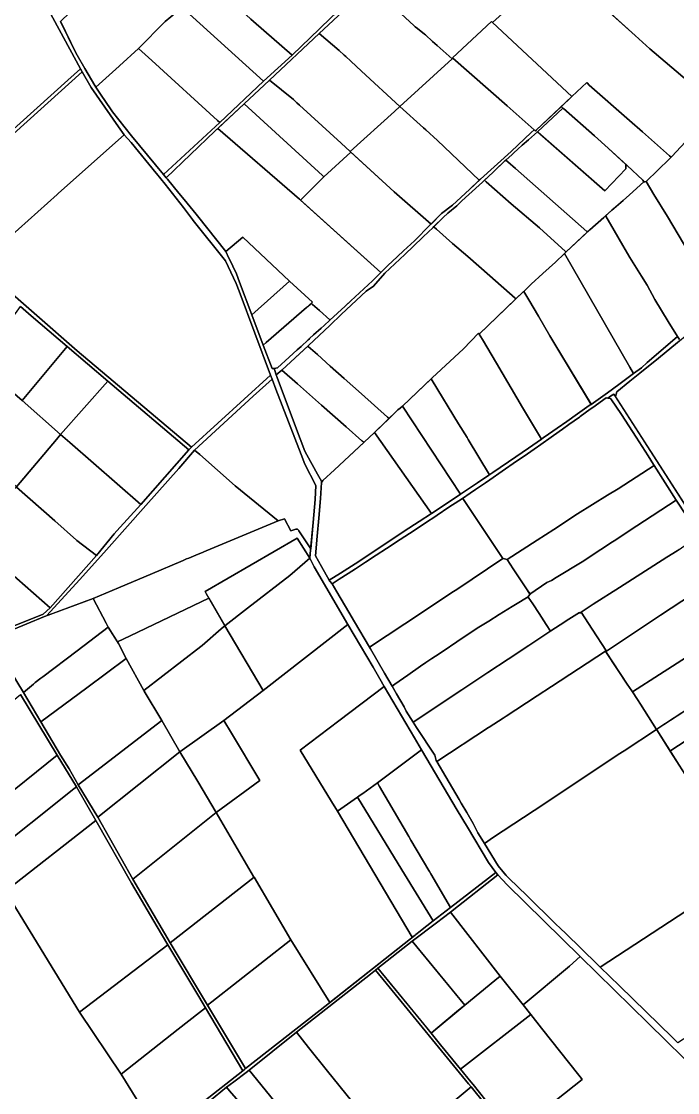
# Model space of a CAD drawing. Header units: metres. Extents: x 3 to 1005126, y 39 to 4383651.
# Drawn here: x 488160 to 488800, y 4374039 to 4375083 of the extents above; entities that cross this region are included whole.
import ezdxf

# ---------------------------------------------------------------- set-up
doc = ezdxf.new("R2010")
doc.units = ezdxf.units.M
doc.header["$MEASUREMENT"] = 0
doc.layers.add('TM_Llucmajor', color=7, linetype='Continuous')

msp = doc.modelspace()

# ---------------------------------------------------------------- linework, layer by layer
at = {"layer": 'TM_Llucmajor', "linetype": 'Continuous', "flags": 128}
for points in [[(488418.7, 4375190.6), (488436.5, 4375207.1), (488468.3, 4375236.7), (488548.2, 4375165.4), (488517.1, 4375137.4), (488513, 4375133.7), (488466.1, 4375090.3), (488462.9, 4375087.2), (488462, 4375086.3), (488450.7, 4375075.5), (488424.3, 4375050.1), (488386.5, 4375082.7), (488383.8, 4375085.1), (488383.2, 4375085.6), (488344.5, 4375121), (488364.3, 4375139.8), (488385.5, 4375159.6), (488418.7, 4375190.6)], [(488580.7, 4375046.9), (488580, 4375046.3), (488565.4, 4375059.5), (488561.1, 4375063.3), (488554.1, 4375069.7), (488553.3, 4375070.4), (488546.4, 4375075.8), (488544.1, 4375077.6), (488543.1, 4375078.4), (488530.2, 4375090.6), (488501.2, 4375118.4), (488551.2, 4375164.2), (488560.7, 4375155.5), (488613.4, 4375110), (488626.8, 4375098.4), (488632.5, 4375093.4), (488619.6, 4375081.7), (488618.5, 4375082.8), (488580.3, 4375047.3), (488580.7, 4375046.9)], [(488263.3, 4375147.2), (488266.8, 4375150.7), (488282.2, 4375137), (488284.1, 4375135.3), (488321.4, 4375102.6), (488317.1, 4375096.3), (488300.5, 4375082.6), (488300.1, 4375082.3), (488274.3, 4375056.5), (488255.9, 4375039.5), (488255.6, 4375039.2), (488232.9, 4375018.7), (488231.9, 4375020.3), (488222.2, 4375036.9), (488214.6, 4375050), (488213.4, 4375052.3), (488198.3, 4375082.9), (488217, 4375100.6), (488218.4, 4375101.8), (488241.7, 4375124.1), (488254.9, 4375136.5), (488264.9, 4375146.1), (488263.3, 4375147.2)], [(488632.5, 4375093.4), (488666.7, 4375124.2), (488666.8, 4375124.3), (488671.6, 4375128.7), (488682, 4375138.3), (488702.6, 4375119.6), (488725.4, 4375099), (488727, 4375097.5), (488758.6, 4375069), (488772.9, 4375056.1), (488820, 4375016), (488839, 4374999.4), (488820.5, 4374979.3), (488794.1, 4374951.2), (488793.5, 4374950.5), (488792, 4374951.8), (488765.5, 4374975.2), (488752.9, 4374986.3), (488713.7, 4375020.8), (488711.7, 4375023), (488711.4, 4375023.3), (488696.8, 4375009.5), (488619.6, 4375081.7), (488632.5, 4375093.4)], [(488396.2, 4375024.5), (488317.1, 4375096.3), (488321.4, 4375102.6), (488342.9, 4375122.5), (488383.2, 4375085.6), (488383.8, 4375085.1), (488386.5, 4375082.7), (488424.3, 4375050.1), (488396.2, 4375024.5)], [(488469.9, 4375054.5), (488450.4, 4375071), (488501.2, 4375118.4), (488530.2, 4375090.6), (488543.1, 4375078.4), (488544.1, 4375077.6), (488546.4, 4375075.8), (488553.3, 4375070.4), (488554.1, 4375069.7), (488561.1, 4375063.3), (488565.4, 4375059.5), (488580, 4375046.3), (488529.1, 4374999.9), (488491.9, 4375034.4), (488481.5, 4375044), (488476.4, 4375048.7), (488475, 4375050), (488469.9, 4375054.5)], [(488088.4, 4375021.7), (488088.1, 4375030.1), (488175, 4375113.5), (488176.4, 4375111.3), (488186.6, 4375094), (488217.7, 4375036.5), (488205.6, 4375025.6), (488142.6, 4374968.7), (488113, 4374995.2), (488094.6, 4375012.6), (488088.4, 4375021.7)], [(488287.3, 4375044.6), (488274.3, 4375056.5), (488300.1, 4375082.3), (488300.5, 4375082.6), (488317.1, 4375096.3), (488396.2, 4375024.5), (488353.5, 4374984.4), (488351.5, 4374986.2), (488287.3, 4375044.6)], [(487968, 4375076.2), (487961.7, 4375082.3), (487963.9, 4375084.5), (487996.6, 4375053), (488029.2, 4375022.1), (488082.7, 4374971.4), (488113.4, 4374942.3), (488142.6, 4374968.7), (488205.6, 4375025.6), (488217.7, 4375036.5), (488219.4, 4375033.7), (488111.8, 4374936.8), (488108.8, 4374939.7), (488104.3, 4374944.1), (488043.1, 4375004.2), (488006.8, 4375038.8), (487968, 4375076.2)], [(488619.6, 4375081.7), (488696.8, 4375009.5), (488662.1, 4374976.7), (488661.3, 4374976), (488660, 4374977.1), (488633.6, 4375000.4), (488580.7, 4375046.9), (488580.3, 4375047.3), (488618.5, 4375082.8), (488619.6, 4375081.7)], [(488425.4, 4375006.6), (488402.2, 4375025.5), (488450.4, 4375071), (488469.9, 4375054.5), (488475, 4375050), (488476.4, 4375048.7), (488481.5, 4375044), (488491.9, 4375034.4), (488529.1, 4374999.9), (488523.8, 4374995.1), (488480.6, 4374956.1), (488471.8, 4374964.1), (488442.3, 4374991.1), (488431.3, 4375001.1), (488428.8, 4375003.4), (488427.9, 4375004.3), (488425.4, 4375006.6)], [(488238, 4375011.1), (488232.9, 4375018.7), (488255.6, 4375039.2), (488255.9, 4375039.5), (488274.3, 4375056.5), (488287.3, 4375044.6), (488351.5, 4374986.2), (488353.5, 4374984.4), (488298.6, 4374933.6), (488267.6, 4374971.2), (488249, 4374994.6), (488247.2, 4374997.5), (488238, 4375011.1)], [(488580, 4375046.3), (488580.7, 4375046.9), (488633.6, 4375000.4), (488660, 4374977.1), (488657, 4374974.4), (488637.5, 4374955.9), (488607.8, 4374929.1), (488606.5, 4374928), (488565.8, 4374966.9), (488554.6, 4374977), (488552.3, 4374979.1), (488529.1, 4374999.9), (488580, 4375046.3)], [(488080.4, 4374879.7), (488065.3, 4374893.4), (488077.7, 4374905), (488111.8, 4374936.8), (488219.4, 4375033.7), (488228.4, 4375018.3), (488254.8, 4374980.1), (488260.3, 4374972.2), (488196.4, 4374915.3), (488195.8, 4374914.8), (488195, 4374914.1), (488147.9, 4374871.8), (488147.6, 4374871.5), (488142.4, 4374866.7), (488119.1, 4374845.1), (488080.4, 4374879.7)], [(488480.6, 4374956.1), (488481.5, 4374955.3), (488455, 4374931.3), (488453.7, 4374932.5), (488377.5, 4375002.6), (488402.2, 4375025.5), (488425.4, 4375006.6), (488427.9, 4375004.3), (488428.8, 4375003.4), (488431.3, 4375001.1), (488442.3, 4374991.1), (488471.8, 4374964.1), (488480.6, 4374956.1)], [(488711.7, 4375023), (488713.7, 4375020.8), (488752.9, 4374986.3), (488765.5, 4374975.2), (488792, 4374951.8), (488793.5, 4374950.5), (488791.9, 4374948.8), (488769.3, 4374926.7), (488768, 4374926.6), (488767.3, 4374926.6), (488767.1, 4374926.4), (488766, 4374928.2), (488750.6, 4374942.4), (488732.1, 4374959.4), (488718.9, 4374971.2), (488688.5, 4374997.9), (488687.9, 4374998.4), (488686.7, 4374999.5), (488686.5, 4374999.7), (488696.8, 4375009.5), (488711.4, 4375023.3), (488711.7, 4375023)], [(488431.2, 4374909.6), (488351.6, 4374978.4), (488377.5, 4375002.6), (488453.7, 4374932.5), (488455, 4374931.3), (488432.3, 4374908.6), (488431.2, 4374909.6)], [(488662.1, 4374976.7), (488686.5, 4374999.7), (488686.7, 4374999.5), (488687.9, 4374998.4), (488663.3, 4374975.3), (488663.2, 4374975.3), (488654.6, 4374967.5), (488648.5, 4374962.1), (488644.2, 4374958.3), (488640.1, 4374954.7), (488638.5, 4374953.2), (488632.5, 4374947.6), (488632.4, 4374947.7), (488631.6, 4374946.9), (488622.4, 4374938.2), (488620, 4374936), (488610.2, 4374926.8), (488609.6, 4374926.2), (488596.4, 4374914.1), (488589.5, 4374907.8), (488589.1, 4374907.5), (488584.6, 4374903.2), (488575.9, 4374896), (488571.2, 4374891.6), (488561.5, 4374882.1), (488551.9, 4374872.8), (488551.1, 4374872.1), (488534, 4374855.5), (488514.6, 4374837.4), (488503.6, 4374824.9), (488496.4, 4374820), (488472.4, 4374797.6), (488460.9, 4374786.5), (488440, 4374767), (488414.1, 4374743), (488408.6, 4374738.3), (488407.2, 4374742.4), (488406.6, 4374744.2), (488406.5, 4374744.5), (488409.9, 4374745.1), (488421.4, 4374755.6), (488429.1, 4374762.6), (488432.8, 4374766), (488439.7, 4374772.3), (488441, 4374773.4), (488441.2, 4374773.6), (488445.1, 4374777.2), (488452.3, 4374783.7), (488455.2, 4374786.5), (488460.9, 4374791.7), (488475.8, 4374805.3), (488481.5, 4374810.4), (488502.4, 4374829.8), (488510.7, 4374838.1), (488518.1, 4374845.4), (488521.2, 4374848.6), (488532.6, 4374859.1), (488543.3, 4374869), (488558.8, 4374884.6), (488569.7, 4374895.5), (488580.5, 4374903.6), (488596.9, 4374919), (488607.8, 4374929.1), (488637.5, 4374955.9), (488657, 4374974.4), (488660, 4374977.1), (488661.3, 4374976), (488662.1, 4374976.7)], [(488523.7, 4374916.7), (488480.6, 4374956.1), (488523.8, 4374995.1), (488529.1, 4374999.9), (488552.3, 4374979.1), (488554.6, 4374977), (488565.8, 4374966.9), (488606.5, 4374928), (488596.9, 4374919), (488580.5, 4374903.6), (488569.7, 4374895.5), (488559.5, 4374885.2), (488523.7, 4374916.7)], [(488718.9, 4374971.2), (488732.1, 4374959.4), (488749.4, 4374943.5), (488749.4, 4374939), (488729.1, 4374917.6), (488663.9, 4374974.7), (488663.3, 4374975.3), (488687.9, 4374998.4), (488688.5, 4374997.9), (488718.9, 4374971.2)], [(488135.5, 4374830.7), (488119.1, 4374845.1), (488142.4, 4374866.7), (488147.6, 4374871.5), (488147.9, 4374871.8), (488195, 4374914.1), (488195.8, 4374914.8), (488196.4, 4374915.3), (488260.3, 4374972.2), (488267.3, 4374964.9), (488291.6, 4374935), (488292, 4374934.5), (488300.3, 4374924.1), (488318.4, 4374901.5), (488326.9, 4374889.8), (488327.8, 4374888.7), (488359.2, 4374849.4), (488369.7, 4374827.5), (488372.6, 4374819.8), (488403, 4374737.9), (488326.1, 4374667.7), (488214.7, 4374761.6), (488135.5, 4374830.7)], [(488348.9, 4374975.8), (488351.6, 4374978.4), (488431.2, 4374909.6), (488510.7, 4374838.1), (488502.4, 4374829.8), (488481.5, 4374810.4), (488478.6, 4374807.7), (488478.5, 4374807.7), (488475.8, 4374805.3), (488461, 4374791.7), (488460.8, 4374791.9), (488450.9, 4374801), (488444.1, 4374806.9), (488442.9, 4374808), (488444.1, 4374809), (488421.7, 4374829.6), (488376.2, 4374872.6), (488359.6, 4374858.7), (488331.8, 4374893.4), (488330.6, 4374894.9), (488318.9, 4374909.2), (488313.8, 4374915.3), (488302.5, 4374928.9), (488301.5, 4374930.4), (488348.9, 4374975.8)], [(488727.9, 4374891.8), (488714.4, 4374879.6), (488712.2, 4374877.6), (488711.5, 4374878.2), (488641.9, 4374939.4), (488634.3, 4374946.1), (488632.5, 4374947.6), (488638.5, 4374953.2), (488640.1, 4374954.7), (488644.2, 4374958.3), (488648.5, 4374962.1), (488654.6, 4374967.5), (488663.2, 4374975.3), (488663.3, 4374975.3), (488663.9, 4374974.7), (488664.9, 4374973.8), (488665.6, 4374973.3), (488729.1, 4374917.6), (488749.4, 4374939), (488749.4, 4374943.5), (488750.6, 4374942.4), (488766, 4374928.2), (488767.1, 4374926.4), (488752.9, 4374913.9), (488746.7, 4374908.4), (488739.4, 4374901.9), (488735.9, 4374898.9), (488727.9, 4374891.8)], [(488481.5, 4374955.3), (488523.7, 4374916.7), (488559.5, 4374885.2), (488558.8, 4374884.6), (488543.3, 4374869), (488532.6, 4374859.1), (488521.2, 4374848.6), (488518.1, 4374845.4), (488510.7, 4374838.1), (488432.3, 4374908.6), (488455, 4374931.3), (488481.5, 4374955.3)], [(488711.5, 4374878.2), (488712.2, 4374877.6), (488691.3, 4374858.2), (488690.6, 4374858.7), (488665.1, 4374881.6), (488637.8, 4374905.1), (488613.4, 4374926.5), (488611.6, 4374928.1), (488620, 4374936), (488631.6, 4374946.9), (488632.4, 4374947.7), (488634.3, 4374946.1), (488641.9, 4374939.4), (488711.5, 4374878.2)], [(488690.6, 4374858.7), (488691.3, 4374858.2), (488689.6, 4374856.6), (488680.7, 4374848.2), (488668.6, 4374837), (488657.3, 4374826.6), (488649.9, 4374819.7), (488649.5, 4374819.3), (488642.3, 4374812.4), (488641.7, 4374813), (488641.6, 4374813), (488616.8, 4374834.9), (488595.3, 4374853.6), (488580.5, 4374866.4), (488564.9, 4374880.2), (488562.6, 4374882.3), (488562.2, 4374882.8), (488571.2, 4374891.6), (488575.9, 4374896), (488584.6, 4374903.2), (488589.1, 4374907.5), (488589.5, 4374907.8), (488596.4, 4374914.1), (488609.6, 4374926.2), (488611.6, 4374928.1), (488613.4, 4374926.5), (488637.8, 4374905.1), (488665.1, 4374881.6), (488690.6, 4374858.7)], [(488727.9, 4374891.8), (488729.6, 4374893.3), (488729.9, 4374893), (488738.1, 4374879), (488746.6, 4374864.3), (488753.3, 4374852.6), (488764.7, 4374834.5), (488770.2, 4374825.6), (488777.8, 4374811.9), (488790.7, 4374790.3), (488799.7, 4374775.6), (488788.1, 4374765.5), (488770.3, 4374750.4), (488764.7, 4374745.3), (488756.9, 4374739.5), (488753.2, 4374745.9), (488689.6, 4374856.6), (488691.3, 4374858.2), (488714.4, 4374879.6), (488727.9, 4374891.8)], [(488641.6, 4374813), (488641.7, 4374813), (488642.3, 4374812.4), (488606.4, 4374778.1), (488606.4, 4374778.2), (488606.1, 4374778.6), (488605.9, 4374778.9), (488591.1, 4374763.8), (488560.7, 4374735.4), (488531.7, 4374707.8), (488529.6, 4374705.8), (488527.3, 4374704.2), (488518.7, 4374695.9), (488517.1, 4374697.2), (488491.6, 4374719.7), (488474.8, 4374734.6), (488461.3, 4374746.8), (488449, 4374758), (488439.9, 4374766.1), (488439.4, 4374766.4), (488440, 4374767), (488460.9, 4374786.5), (488472.4, 4374797.6), (488496.4, 4374820), (488503.6, 4374824.9), (488514.6, 4374837.4), (488534, 4374855.5), (488551.1, 4374872.1), (488551.9, 4374872.8), (488561.5, 4374882.1), (488562.2, 4374882.8), (488562.6, 4374882.3), (488564.9, 4374880.2), (488580.5, 4374866.4), (488595.3, 4374853.6), (488616.8, 4374834.9), (488641.6, 4374813)], [(488362.5, 4374852.2), (488359.6, 4374858.7), (488376.2, 4374872.6), (488421.7, 4374829.6), (488384.9, 4374796.7), (488372.9, 4374828.6), (488369.9, 4374836.8), (488362.9, 4374851.6), (488362.5, 4374852.2)], [(488689.6, 4374856.6), (488753.2, 4374745.9), (488756.9, 4374739.5), (488742.5, 4374728.9), (488731.6, 4374720.7), (488715.5, 4374709.5), (488680.1, 4374768.3), (488675.4, 4374776.2), (488664.2, 4374795.4), (488654.8, 4374811.3), (488649.9, 4374819.7), (488657.3, 4374826.6), (488668.6, 4374837), (488680.7, 4374848.2), (488689.6, 4374856.6)], [(488395.9, 4374767.4), (488384.9, 4374796.7), (488421.7, 4374829.6), (488444.1, 4374809), (488438, 4374803.8), (488398.8, 4374769.9), (488395.9, 4374767.4)], [(488649.9, 4374819.7), (488654.8, 4374811.3), (488664.2, 4374795.4), (488675.4, 4374776.2), (488680.1, 4374768.3), (488715.5, 4374709.6), (488711.3, 4374706.7), (488702.2, 4374700.2), (488691.8, 4374692.9), (488682.4, 4374686.4), (488674.1, 4374680.5), (488668.8, 4374676.8), (488667.1, 4374675.7), (488648.8, 4374706.5), (488623.3, 4374749.8), (488609.8, 4374772.7), (488606.4, 4374778.1), (488649.5, 4374819.3), (488649.9, 4374819.7)], [(488119.1, 4374749.3), (488116.4, 4374751.6), (488139.1, 4374777.2), (488159.2, 4374804.8), (488169.7, 4374795.8), (488204.9, 4374765.8), (488161, 4374713.2), (488119.1, 4374749.3)], [(488406.5, 4374744.5), (488404.6, 4374744.4), (488395.9, 4374767.4), (488398.8, 4374769.9), (488438, 4374803.8), (488442.9, 4374808), (488444.1, 4374806.9), (488450.9, 4374801), (488460.8, 4374791.9), (488461, 4374791.7), (488460.9, 4374791.7), (488455.2, 4374786.5), (488452.3, 4374783.7), (488445.1, 4374777.2), (488441.2, 4374773.6), (488441, 4374773.4), (488439.7, 4374772.3), (488432.8, 4374766), (488429.1, 4374762.6), (488421.4, 4374755.6), (488409.9, 4374745.1), (488406.5, 4374744.5)], [(488595.6, 4374675.4), (488594.6, 4374677.2), (488586.4, 4374690.5), (488560.6, 4374732.9), (488559.6, 4374734.4), (488560.7, 4374735.4), (488591.1, 4374763.8), (488605.9, 4374778.9), (488609.8, 4374772.7), (488623.3, 4374749.8), (488648.8, 4374706.5), (488667.1, 4374675.7), (488654.4, 4374666.9), (488642.2, 4374658.5), (488619.8, 4374643), (488616.6, 4374640.9), (488595.6, 4374675.4)], [(488198.5, 4374680), (488161, 4374713.2), (488204.9, 4374765.8), (488244.6, 4374732.3), (488198.5, 4374680)], [(488414.1, 4374743), (488439.4, 4374766.4), (488439.9, 4374766.1), (488449, 4374758), (488461.3, 4374746.8), (488474.8, 4374734.6), (488491.6, 4374719.7), (488517.1, 4374697.2), (488518.7, 4374695.9), (488504.4, 4374682.1), (488494.4, 4374672.6), (488493.9, 4374672.2), (488492.2, 4374673.9), (488476.7, 4374687.5), (488452.8, 4374708.6), (488429.5, 4374729.4), (488414.1, 4374743)], [(488113.8, 4374664.3), (488074.1, 4374699.5), (488116.4, 4374751.6), (488119.1, 4374749.3), (488161, 4374713.2), (488198.5, 4374680), (488194.6, 4374675.4), (488155.4, 4374629.1), (488113.8, 4374664.3)], [(488492.6, 4374673.5), (488493.9, 4374672.2), (488465.4, 4374645.8), (488453.9, 4374635.2), (488452.7, 4374633.4), (488452.8, 4374634.6), (488452.8, 4374634.7), (488448.9, 4374641.4), (488438.4, 4374660.4), (488436.5, 4374663.8), (488427.3, 4374688.1), (488409.4, 4374735.6), (488408.6, 4374738.3), (488414.1, 4374743), (488429.5, 4374729.4), (488452.8, 4374708.6), (488476.7, 4374687.5), (488492.2, 4374673.9), (488492.6, 4374673.5)], [(488207.3, 4374672.2), (488198.5, 4374680), (488244.6, 4374732.3), (488323.5, 4374665.1), (488276.6, 4374611.8), (488207.3, 4374672.2)], [(488410.5, 4374596), (488368.5, 4374630.1), (488334.2, 4374660.5), (488329.1, 4374664.8), (488386.1, 4374717.5), (488404.6, 4374734.1), (488408.3, 4374724.3), (488432.9, 4374660.6), (488436.4, 4374651.1), (488447.1, 4374630.3), (488446.5, 4374616.9), (488444.6, 4374594.5), (488442.3, 4374568.8), (488430.8, 4374586.4), (488430.4, 4374587), (488429.8, 4374587.5), (488429.4, 4374587.8), (488429.2, 4374587.9), (488428.4, 4374588), (488427.8, 4374588), (488423, 4374586.2), (488416.7, 4374598.1), (488410.5, 4374596)], [(488595.6, 4374675.4), (488616.6, 4374640.9), (488616, 4374640.5), (488604.9, 4374633.1), (488588.3, 4374621.9), (488531.7, 4374707.8), (488559.6, 4374734.4), (488560.6, 4374732.9), (488586.4, 4374690.5), (488594.6, 4374677.2), (488595.6, 4374675.4)], [(488717.2, 4374706.6), (488730.4, 4374715.8), (488731.8, 4374715.6), (488734, 4374715.4), (488734.2, 4374715.4), (488734.8, 4374714.9), (488745.1, 4374699.6), (488759.4, 4374677.7), (488771.1, 4374659.2), (488776.4, 4374650.9), (488777.1, 4374649.9), (488741.9, 4374627.2), (488731.7, 4374621), (488702.4, 4374602.7), (488679.1, 4374587.6), (488663.1, 4374577.2), (488633.6, 4374558.2), (488631.3, 4374558.8), (488629.5, 4374559.3), (488590.4, 4374617.8), (488590.3, 4374617.9), (488597.6, 4374622.9), (488603, 4374626.5), (488612.6, 4374633.1), (488616.9, 4374636.1), (488629, 4374644.4), (488643, 4374654.1), (488650.2, 4374658.9), (488663.4, 4374668), (488663.9, 4374668.4), (488664.4, 4374668.7), (488678.9, 4374679.2), (488687.8, 4374685.5), (488694, 4374689.8), (488704.3, 4374697.2), (488704.8, 4374697.6), (488714.7, 4374704.8), (488717.2, 4374706.6)], [(488559.9, 4374603.3), (488504.4, 4374682.1), (488527.3, 4374704.2), (488529.6, 4374705.8), (488531.7, 4374707.8), (488588.3, 4374621.9), (488579.1, 4374615.9), (488559.9, 4374603.3)], [(488155.6, 4374628.9), (488155.4, 4374629.1), (488194.6, 4374675.4), (488198.5, 4374680), (488207.3, 4374672.2), (488276.6, 4374611.8), (488253.3, 4374586.2), (488250.8, 4374583.2), (488233.4, 4374562.3), (488214.4, 4374576.9), (488214, 4374577.2), (488192.7, 4374596), (488155.6, 4374628.9)], [(488460.3, 4374538.2), (488452.8, 4374551.5), (488446.8, 4374561.8), (488448.6, 4374581.1), (488450.1, 4374598.7), (488451.9, 4374617.9), (488452.7, 4374633.3), (488452.7, 4374633.4), (488453.9, 4374635.2), (488465.4, 4374645.8), (488494.4, 4374672.6), (488504.4, 4374682.1), (488559.9, 4374603.3), (488547.9, 4374595.5), (488533.4, 4374585.9), (488520.2, 4374577.1), (488504.1, 4374566.3), (488489.2, 4374556.2), (488471.3, 4374544.9), (488460.3, 4374538.2)], [(488184.7, 4374503.5), (488217.3, 4374538.7), (488243.2, 4374567.7), (488281.6, 4374611), (488313.8, 4374647.1), (488329.1, 4374664.8), (488334.2, 4374660.5), (488368.5, 4374630.1), (488410.5, 4374596), (488340.4, 4374566.7), (488335.3, 4374564.6), (488332.4, 4374563.4), (488323.5, 4374559.7), (488321.3, 4374558.8), (488317.8, 4374557.3), (488315.5, 4374556.3), (488288.1, 4374544.7), (488254.9, 4374530.7), (488230.1, 4374520.2), (488184.7, 4374503.5)], [(487955.8, 4374554), (487952.7, 4374556.7), (487962.1, 4374567.5), (487987.9, 4374597.1), (488030.9, 4374647.6), (488036.6, 4374642.4), (488040.6, 4374638.8), (488071.6, 4374612.5), (488110.5, 4374578.6), (488125.1, 4374565.8), (488126.5, 4374564.5), (488146.4, 4374548), (488147.6, 4374547), (488188.2, 4374511.1), (488181.3, 4374505.1), (488126.1, 4374483), (488072.1, 4374458), (488043.4, 4374481.5), (488028.1, 4374494.1), (487992.7, 4374523.1), (487975.2, 4374537.5), (487955.8, 4374554)], [(488798.6, 4374616.2), (488760.2, 4374591), (488737.9, 4374576.4), (488736.4, 4374575.4), (488725, 4374568), (488706.7, 4374556), (488681.6, 4374540.6), (488677.1, 4374537.9), (488672.3, 4374535.8), (488656, 4374524.6), (488653.3, 4374528.6), (488646.7, 4374538.5), (488639.6, 4374549.1), (488633.6, 4374558.2), (488663.1, 4374577.2), (488679.1, 4374587.6), (488702.4, 4374602.7), (488731.7, 4374621), (488741.9, 4374627.2), (488777.1, 4374649.9), (488798.6, 4374616.2)], [(488125.1, 4374565.8), (488110.5, 4374578.6), (488132.5, 4374604.3), (488133.6, 4374605.6), (488155.4, 4374629.1), (488155.6, 4374628.9), (488192.7, 4374596), (488214, 4374577.2), (488214.4, 4374576.9), (488233.4, 4374562.3), (488188.2, 4374511.1), (488147.6, 4374547), (488146.4, 4374548), (488126.5, 4374564.5), (488125.1, 4374565.8)], [(488590.3, 4374617.9), (488590.4, 4374617.8), (488629.5, 4374559.3), (488584.6, 4374529.1), (488579.8, 4374526.1), (488579.4, 4374525.7), (488534.1, 4374495.7), (488499.6, 4374472.7), (488485, 4374497.4), (488479.4, 4374506.9), (488467.6, 4374526.7), (488463.1, 4374534.7), (488463.1, 4374534.7), (488469.9, 4374539.2), (488478.8, 4374544.8), (488485.8, 4374549.3), (488495.6, 4374555.6), (488506.2, 4374562.5), (488516.1, 4374568.9), (488529.6, 4374577.8), (488543.1, 4374586.6), (488557, 4374595.9), (488561.3, 4374598.7), (488565.6, 4374601.5), (488577, 4374609.2), (488586.7, 4374615.5), (488590.3, 4374617.9)], [(488442.2, 4374567.7), (488441.4, 4374559.5), (488429.1, 4374579.2), (488339.4, 4374527), (488340.3, 4374525.3), (488343.1, 4374520.6), (488266.1, 4374484), (488253.8, 4374478.2), (488244.8, 4374492.2), (488242.7, 4374496.1), (488230.1, 4374520.2), (488254.9, 4374530.7), (488288.1, 4374544.7), (488315.5, 4374556.3), (488317.8, 4374557.3), (488321.3, 4374558.8), (488323.5, 4374559.7), (488332.4, 4374563.4), (488335.3, 4374564.6), (488340.4, 4374566.7), (488410.5, 4374596), (488416.7, 4374598.1), (488423, 4374586.2), (488427.8, 4374588), (488428.4, 4374588), (488429.2, 4374587.9), (488429.4, 4374587.8), (488429.8, 4374587.5), (488430.4, 4374587), (488430.8, 4374586.4), (488442.3, 4374568.8), (488442.2, 4374567.7)], [(488441.4, 4374559.5), (488421.8, 4374542.8), (488380.6, 4374511), (488358.5, 4374493.7), (488340.3, 4374525.3), (488339.4, 4374527), (488429.1, 4374579.2), (488441.4, 4374559.5)], [(488730.6, 4374468.8), (488716.5, 4374490.3), (488705.8, 4374506.8), (488717.7, 4374514.7), (488743.4, 4374531.1), (488789.5, 4374560.5), (488799.3, 4374566.9), (488801.3, 4374568.2), (488806.1, 4374571.3), (488819.5, 4374580), (488821.1, 4374581), (488833.6, 4374561.4), (488841.7, 4374549), (488844.6, 4374544.3), (488783.1, 4374504), (488730.6, 4374468.8)], [(488395.9, 4374430.7), (488358.5, 4374493.7), (488380.6, 4374511), (488421.8, 4374542.8), (488441.4, 4374559.5), (488445.6, 4374551), (488478.4, 4374494.8), (488437.2, 4374462.7), (488395.9, 4374430.7)], [(488521.5, 4374434.7), (488514.2, 4374447.4), (488500.5, 4374471.1), (488499.6, 4374472.7), (488534.1, 4374495.7), (488579.4, 4374525.7), (488579.8, 4374526.1), (488584.6, 4374529.1), (488629.5, 4374559.3), (488631.3, 4374558.8), (488633.6, 4374558.2), (488639.6, 4374549.1), (488646.7, 4374538.5), (488653.3, 4374528.6), (488656.1, 4374524.4), (488654.5, 4374522.5), (488654.1, 4374522), (488649.2, 4374518.9), (488646.7, 4374517.3), (488638.7, 4374512.4), (488634.5, 4374509.8), (488626, 4374504.6), (488615.8, 4374498.3), (488607.8, 4374493.4), (488606, 4374492.2), (488595.8, 4374485.4), (488584.6, 4374478), (488571.5, 4374469.1), (488564, 4374464), (488560.3, 4374461.9), (488554.6, 4374457.9), (488549.3, 4374454.2), (488537, 4374445.5), (488524.4, 4374436.7), (488521.5, 4374434.7)], [(488871.8, 4374503.7), (488782.1, 4374446.1), (488755.9, 4374429.2), (488752.5, 4374434.4), (488751.4, 4374435.9), (488729.8, 4374468.3), (488730.6, 4374468.8), (488783.1, 4374504), (488844.6, 4374544.3), (488866.8, 4374511.2), (488871.8, 4374503.7)], [(488542.1, 4374399.7), (488535.2, 4374410.4), (488533.4, 4374414.8), (488525.8, 4374427.3), (488521.5, 4374434.7), (488524.4, 4374436.7), (488537, 4374445.5), (488549.3, 4374454.2), (488554.6, 4374457.9), (488560.3, 4374461.9), (488564, 4374464), (488571.5, 4374469.1), (488584.6, 4374478), (488595.8, 4374485.4), (488606, 4374492.2), (488607.8, 4374493.4), (488615.8, 4374498.3), (488626, 4374504.6), (488634.5, 4374509.8), (488638.7, 4374512.4), (488646.7, 4374517.3), (488649.2, 4374518.9), (488654.1, 4374522), (488654.3, 4374521.6), (488658.7, 4374515), (488664.8, 4374505.5), (488671.8, 4374494.8), (488676.1, 4374488.4), (488634.7, 4374461.3), (488614.9, 4374448.1), (488589.5, 4374431.2), (488542.1, 4374399.7)], [(488143.6, 4374459.3), (488130.9, 4374481.2), (488182.8, 4374502.8), (488230.1, 4374520.2), (488242.7, 4374496.1), (488244.8, 4374492.2), (488214.5, 4374469.3), (488181, 4374444), (488179.1, 4374442.6), (488173.8, 4374438.3), (488171.9, 4374436.8), (488162.2, 4374428.7), (488143.6, 4374459.3)], [(488266.1, 4374484), (488343.1, 4374520.6), (488358.5, 4374493.7), (488355.1, 4374490.8), (488336.5, 4374474.4), (488335.3, 4374473.4), (488279.6, 4374430.5), (488262.3, 4374461.8), (488255, 4374476.3), (488254.3, 4374477.4), (488253.8, 4374478.2), (488266.1, 4374484)], [(488565.1, 4374361.3), (488564.5, 4374362.3), (488563.3, 4374367.5), (488545.5, 4374394.4), (488542.1, 4374399.7), (488589.5, 4374431.2), (488614.9, 4374448.1), (488634.7, 4374461.3), (488676.4, 4374488.6), (488689.8, 4374497.5), (488691.4, 4374498.5), (488704.4, 4374506.6), (488704.7, 4374506.1), (488705.8, 4374506.8), (488716.5, 4374490.3), (488730.6, 4374468.8), (488729.8, 4374468.3), (488729.5, 4374468.8), (488677.1, 4374434.6), (488663.1, 4374425.4), (488642.3, 4374411.8), (488632.9, 4374405.7), (488630.9, 4374404.3), (488629.9, 4374403.7), (488616.3, 4374394.8), (488615.7, 4374394.4), (488565.1, 4374361.3)], [(488894.6, 4374469.6), (488892.4, 4374468.3), (488867.1, 4374451.3), (488812.4, 4374414.5), (488780.5, 4374393.5), (488780, 4374393.1), (488779.4, 4374392.7), (488763.8, 4374417.4), (488760.8, 4374421.9), (488755.9, 4374429.2), (488782.1, 4374446.1), (488871.8, 4374503.7), (488875.6, 4374497.9), (488894.6, 4374469.6)], [(488179.3, 4374399.9), (488162.2, 4374428.7), (488171.9, 4374436.8), (488173.8, 4374438.3), (488179.1, 4374442.6), (488181, 4374444), (488214.5, 4374469.3), (488244.8, 4374492.2), (488254.3, 4374477.4), (488255, 4374476.3), (488262.3, 4374461.8), (488224.1, 4374433.2), (488179.3, 4374399.9)], [(488280, 4374429.8), (488279.6, 4374430.5), (488335.3, 4374473.4), (488336.5, 4374474.4), (488355.1, 4374490.8), (488358.5, 4374493.7), (488395.9, 4374430.7), (488357.4, 4374401.2), (488314.8, 4374370.7), (488297, 4374401.2), (488280, 4374429.8)], [(488423, 4374187.6), (488387, 4374248.5), (488386.6, 4374249.2), (488350.2, 4374311.6), (488392.8, 4374342.8), (488364.9, 4374388.9), (488357.4, 4374401.2), (488395.9, 4374430.7), (488437.2, 4374462.7), (488478.4, 4374494.8), (488503, 4374453.3), (488509.6, 4374442.1), (488514, 4374434.6), (488469.5, 4374401), (488432.1, 4374372.3), (488462.6, 4374322.5), (488468.3, 4374313.1), (488541.3, 4374190), (488539.5, 4374188.5), (488460.9, 4374126.6), (488423, 4374187.6)], [(488780, 4374393.1), (488812.4, 4374414.5), (488867.1, 4374451.3), (488892.4, 4374468.3), (488894.8, 4374469.8), (488895.2, 4374469.1), (488908.9, 4374448.1), (488883.5, 4374431.1), (488880, 4374428.7), (488837.2, 4374400.8), (488793.4, 4374372.1), (488792.7, 4374371.6), (488779.6, 4374392.4), (488779.4, 4374392.7), (488780, 4374393.1)], [(488198.4, 4374367.5), (488179.3, 4374399.9), (488224.1, 4374433.2), (488262.3, 4374461.8), (488279.6, 4374430.5), (488280, 4374429.8), (488297, 4374401.2), (488215.6, 4374338.5), (488206.7, 4374354.3), (488198.4, 4374367.5)], [(488747.8, 4374371.8), (488742.1, 4374368.1), (488669.5, 4374319.7), (488620.5, 4374287.6), (488611.6, 4374281.5), (488610.6, 4374283.1), (488605.3, 4374291.9), (488600.5, 4374300.8), (488594.3, 4374311.6), (488588.9, 4374320.9), (488586.9, 4374324.5), (488573.8, 4374346.5), (488565.1, 4374361.3), (488615.7, 4374394.4), (488616.3, 4374394.8), (488629.9, 4374403.7), (488630.9, 4374404.3), (488632.9, 4374405.7), (488642.3, 4374411.8), (488663.1, 4374425.4), (488677.1, 4374434.6), (488729.5, 4374468.8), (488751.4, 4374435.9), (488752.5, 4374434.4), (488755.9, 4374429.2), (488760.8, 4374421.9), (488763.8, 4374417.4), (488779.4, 4374392.7), (488747.8, 4374371.8)], [(488793.4, 4374372.1), (488837.2, 4374400.8), (488880, 4374428.7), (488908.9, 4374448.1), (488924, 4374425.3), (488898.6, 4374409.1), (488881.5, 4374397.8), (488854.1, 4374379.9), (488808.3, 4374349.5), (488807.1, 4374348.8), (488792.7, 4374371.6), (488793.4, 4374372.1)], [(488468.3, 4374313.1), (488462.6, 4374322.5), (488432.1, 4374372.3), (488469.5, 4374401), (488514, 4374434.6), (488543.4, 4374384.4), (488550.3, 4374372.7), (488507.2, 4374340.7), (488493, 4374330.3), (488489.6, 4374327.9), (488487.9, 4374326.6), (488468.3, 4374313.1)], [(488117.3, 4374342.5), (488096.9, 4374375.8), (488100.9, 4374378.9), (488159.5, 4374426.8), (488195.2, 4374367.4), (488132.6, 4374317.5), (488117.3, 4374342.5)], [(488234.8, 4374307.1), (488215.6, 4374338.5), (488297, 4374401.2), (488314.8, 4374370.7), (488234.8, 4374307.1)], [(488332.1, 4374341.9), (488314.8, 4374370.7), (488357.4, 4374401.2), (488364.9, 4374388.9), (488392.8, 4374342.8), (488350.2, 4374311.6), (488332.1, 4374341.9)], [(488107.5, 4374293), (488105, 4374296.8), (488108.4, 4374299.3), (488132.6, 4374317.5), (488195.2, 4374367.4), (488213.8, 4374336.8), (488211.4, 4374334.7), (488125.6, 4374266.4), (488107.5, 4374293)], [(488268.8, 4374246.6), (488234.8, 4374307.1), (488314.8, 4374370.7), (488332.1, 4374341.9), (488350.2, 4374311.6), (488268.8, 4374246.6)], [(488509.4, 4374336.9), (488507.2, 4374340.7), (488550.3, 4374372.7), (488585, 4374314.1), (488595, 4374297.3), (488615.5, 4374262.8), (488622.6, 4374253.2), (488578.4, 4374219), (488559.2, 4374251.9), (488557.9, 4374254.1), (488557.3, 4374255), (488540, 4374284.6), (488537.9, 4374288.3), (488509.4, 4374336.9)], [(488126.4, 4374265.2), (488125.6, 4374266.4), (488211.4, 4374334.7), (488213.8, 4374336.8), (488232.9, 4374303.9), (488144.6, 4374234.9), (488126.4, 4374265.2)], [(488531.1, 4374255.8), (488487.9, 4374326.6), (488489.6, 4374327.9), (488493, 4374330.3), (488507.2, 4374340.7), (488509.4, 4374336.9), (488537.9, 4374288.3), (488540, 4374284.6), (488557.3, 4374255), (488557.9, 4374254.1), (488559.2, 4374251.9), (488578.4, 4374219), (488561.5, 4374205.9), (488531.1, 4374255.8)], [(488541.3, 4374190), (488468.3, 4374313.1), (488487.9, 4374326.6), (488531.1, 4374255.8), (488561.5, 4374205.9), (488549.4, 4374196.4), (488548.8, 4374195.9), (488544.6, 4374192.6), (488544, 4374192.1), (488541.3, 4374190)], [(488217, 4374117), (488144.6, 4374234.9), (488232.9, 4374303.9), (488267.5, 4374242.8), (488292.6, 4374200.1), (488303, 4374182.7), (488217, 4374117)], [(488305.1, 4374184.6), (488268.8, 4374246.6), (488350.2, 4374311.6), (488386.6, 4374249.2), (488387, 4374248.5), (488305.1, 4374184.6)], [(488106, 4374046.3), (488007.9, 4374264.6), (488103, 4374300), (488105, 4374296.8), (488107.5, 4374293), (488125.6, 4374266.4), (488126.4, 4374265.2), (488144.6, 4374234.9), (488217, 4374117), (488257.5, 4374056.7), (488294.7, 4373996.3), (488296.6, 4373994), (488299.9, 4373973), (488146.5, 4373932.6), (488136.1, 4373968.3), (488077.7, 4374005.4), (488106, 4374046.3)], [(488627, 4374152.1), (488578.5, 4374214.5), (488580.1, 4374215.8), (488624.6, 4374251), (488633.7, 4374241.2), (488704.8, 4374171.4), (488694.5, 4374161.8), (488649.2, 4374124.3), (488627, 4374152.1)], [(488800, 4374087), (488794.8, 4374092.3), (488743.1, 4374142.7), (488724.4, 4374160.9), (488817.4, 4374221.6), (488838.5, 4374235.4), (488861.9, 4374250.7), (488869.6, 4374255.7), (488879.2, 4374240.4), (488883.8, 4374233.2), (488898.3, 4374210.3), (488897.3, 4374209.6), (488925, 4374167.8), (488800, 4374087)], [(488341.7, 4374123.9), (488305.1, 4374184.6), (488387, 4374248.5), (488423, 4374187.6), (488346, 4374127.1), (488341.7, 4374123.9)], [(488592.4, 4374123.8), (488541.1, 4374186.2), (488564.9, 4374204.2), (488578.5, 4374214.5), (488627, 4374152.1), (488621.8, 4374147.9), (488592.4, 4374123.8)], [(488423, 4374187.6), (488460.9, 4374126.6), (488458.8, 4374124.9), (488378.6, 4374062.2), (488341.7, 4374123.9), (488346, 4374127.1), (488423, 4374187.6)], [(488257.5, 4374056.7), (488217, 4374117), (488303, 4374182.7), (488333.3, 4374132.2), (488339.6, 4374121.4), (488333.7, 4374116.7), (488312.9, 4374100.3), (488257.5, 4374056.7)], [(488591.3, 4374122.8), (488584.5, 4374117.3), (488564.1, 4374100.5), (488559.5, 4374096.7), (488554.5, 4374102.9), (488507.8, 4374159.8), (488541.1, 4374186.2), (488584.6, 4374133.3), (488584.7, 4374133.2), (488592.4, 4374123.8), (488591.8, 4374123.3), (488591.3, 4374122.8)], [(488440.1, 4374082.7), (488428.3, 4374097.4), (488500.6, 4374154.1), (488505.4, 4374157.9), (488515.8, 4374145.3), (488515.9, 4374145.2), (488596.1, 4374047.2), (488598.5, 4374044.2), (488522.2, 4373980.5), (488516, 4373988.4), (488512.5, 4373992.8), (488505.5, 4374001.6), (488458.7, 4374059.6), (488458.7, 4374059.6), (488440.1, 4374082.7)], [(488568.9, 4374085.3), (488559.5, 4374096.7), (488592.4, 4374123.8), (488621.8, 4374147.9), (488627, 4374152.1), (488649.2, 4374124.3), (488656.8, 4374114.7), (488588.3, 4374061.5), (488568.9, 4374085.3)], [(488294.7, 4373996.3), (488257.5, 4374056.7), (488312.9, 4374100.3), (488333.7, 4374116.7), (488339.6, 4374121.4), (488376.2, 4374059.7), (488294.7, 4373996.3)], [(488598.3, 4374049.2), (488588.3, 4374061.5), (488656.8, 4374114.7), (488667.2, 4374101.5), (488703.6, 4374055.5), (488706.2, 4374052.2), (488706.8, 4374051.5), (488639.7, 4373998.1), (488613.1, 4374031), (488600.6, 4374046.4), (488598.3, 4374049.2)], [(488459.9, 4373965.1), (488382.1, 4374060.6), (488428.3, 4374097.4), (488440.1, 4374082.7), (488458.7, 4374059.6), (488458.7, 4374059.6), (488505.5, 4374001.6), (488501, 4373998.1), (488501, 4373998), (488487.1, 4373986.9), (488474.5, 4373976.9), (488459.9, 4373965.1)], [(488363.2, 4374040.3), (488360.2, 4374043.8), (488367.3, 4374049.2), (488379.2, 4374058.3), (488382.1, 4374060.6), (488459.9, 4373965.1), (488440.4, 4373949.4), (488374, 4374027.7), (488363.2, 4374040.3)], [(488477.3, 4373872.2), (488473.8, 4373869.2), (488338, 4374025.8), (488360.2, 4374043.8), (488363.2, 4374040.3), (488374, 4374027.7), (488440.4, 4373949.4), (488494.9, 4373886.2), (488493, 4373884.7), (488477.3, 4373872.2)], [(488558, 4373935.3), (488522.2, 4373980.5), (488598.5, 4374044.2), (488637.4, 4373996.1), (488558, 4373935.3)]]:
    msp.add_lwpolyline(points, close=True, dxfattribs=at)
for points in [[(488820, 4375016), (488772.9, 4375056.1), (488758.6, 4375069), (488728.4, 4375096.3), (488730.8, 4375100.1), (488731.4, 4375100.5), (488731.1, 4375100.7), (488750.7, 4375133.2), (488769.1, 4375159), (488770.1, 4375160.3), (488782.9, 4375181.1), (488782.9, 4375181.1), (488797.2, 4375167.5), (488797.4, 4375167.3), (488804.6, 4375160.9)], [(488501.2, 4375118.4), (488450.4, 4375071), (488402.2, 4375025.5), (488377.5, 4375002.6), (488348.9, 4374975.8), (488301.5, 4374930.4), (488298.6, 4374933.6), (488353.5, 4374984.4), (488396.2, 4375024.5), (488424.3, 4375050.1), (488450.7, 4375075.5), (488462, 4375086.3)], [(488822.6, 4374055.8), (488771.4, 4374106.1), (488771.1, 4374106.4), (488704.8, 4374171.4), (488633.7, 4374241.2), (488624.6, 4374251), (488622.6, 4374253.2), (488615.5, 4374262.8), (488595, 4374297.3), (488585, 4374314.1), (488550.3, 4374372.7), (488543.4, 4374384.4), (488514, 4374434.6), (488509.6, 4374442.1), (488503, 4374453.3), (488478.4, 4374494.8), (488445.6, 4374551), (488441.4, 4374559.5), (488442.2, 4374567.7), (488444.6, 4374594.5), (488446.5, 4374616.9), (488447.1, 4374630.3), (488436.4, 4374651.1), (488432.9, 4374660.6), (488408.3, 4374724.3), (488404.6, 4374734.1), (488403, 4374737.9), (488372.6, 4374819.8), (488369.7, 4374827.5), (488359.2, 4374849.4), (488327.8, 4374888.7), (488326.9, 4374889.8), (488318.4, 4374901.5), (488300.3, 4374924.1), (488292, 4374934.5), (488291.6, 4374935), (488267.3, 4374964.9), (488260.3, 4374972.2), (488254.8, 4374980.1), (488228.4, 4375018.3), (488219.4, 4375033.7), (488217.7, 4375036.5), (488186.6, 4375094)], [(488198.2, 4375083.1), (488213.4, 4375052.3), (488214.6, 4375050), (488222.2, 4375036.9), (488231.9, 4375020.3), (488232.9, 4375018.7), (488238, 4375011.1), (488247.2, 4374997.5), (488249, 4374994.6), (488267.6, 4374971.2), (488298.6, 4374933.6), (488301.5, 4374930.4), (488302.5, 4374928.9), (488313.8, 4374915.3), (488318.9, 4374909.2), (488330.6, 4374894.9), (488331.8, 4374893.4), (488359.6, 4374858.7), (488362.5, 4374852.2), (488362.9, 4374851.6), (488369.9, 4374836.8), (488372.9, 4374828.6), (488384.9, 4374796.7), (488395.9, 4374767.4), (488404.6, 4374744.4), (488406.5, 4374744.5), (488407.2, 4374742.4), (488408.6, 4374738.3), (488409.4, 4374735.6), (488427.3, 4374688.1), (488436.5, 4374663.8), (488438.4, 4374660.4), (488448.9, 4374641.4), (488452.8, 4374634.7), (488452.8, 4374634.6), (488452.7, 4374633.3), (488451.9, 4374617.9), (488450.1, 4374598.7), (488448.6, 4374581.1), (488446.8, 4374561.8), (488452.8, 4374551.5), (488460.3, 4374538.1), (488461, 4374537.2), (488463.1, 4374534.7), (488463.1, 4374534.7), (488467.6, 4374526.7), (488479.4, 4374506.9), (488485, 4374497.4), (488499.6, 4374472.7), (488500.5, 4374471.1), (488514.2, 4374447.4), (488521.5, 4374434.7), (488525.8, 4374427.3), (488533.4, 4374414.8), (488535.2, 4374410.4), (488542.1, 4374399.7), (488545.5, 4374394.4), (488563.3, 4374367.5), (488564.5, 4374362.3), (488565.1, 4374361.3), (488573.8, 4374346.5), (488586.9, 4374324.5), (488588.9, 4374320.9), (488594.3, 4374311.6), (488600.5, 4374300.8), (488605.3, 4374291.9), (488610.6, 4374283.1), (488611.6, 4374281.5), (488625, 4374259.6), (488632.9, 4374250.3), (488635.4, 4374247.7), (488653.1, 4374230.4), (488680.6, 4374203.6), (488686, 4374198.3), (488690.6, 4374193.9), (488721.8, 4374163.4), (488724.4, 4374160.9), (488743.1, 4374142.7), (488794.8, 4374092.3), (488800, 4374087)], [(488831.5, 4374822.6), (488789.9, 4374892.7), (488776.8, 4374914), (488769.3, 4374926.7), (488791.9, 4374948.8), (488794.1, 4374951.2), (488820.5, 4374979.3)], [(488801.7, 4374772.9), (488799.7, 4374775.6), (488790.7, 4374790.3), (488777.8, 4374811.9), (488770.2, 4374825.6), (488764.7, 4374834.5), (488753.3, 4374852.6), (488746.6, 4374864.3), (488738.1, 4374879), (488729.9, 4374893), (488729.6, 4374893.3), (488735.9, 4374898.9), (488746.7, 4374908.4), (488752.9, 4374913.9), (488767.1, 4374926.4), (488767.3, 4374926.6), (488768, 4374926.6), (488769.3, 4374926.7), (488776.8, 4374914), (488789.9, 4374892.7), (488831.5, 4374822.6)], [(488135.5, 4374830.7), (488214.7, 4374761.6), (488326.1, 4374667.7), (488323.5, 4374665.1), (488244.6, 4374732.3), (488204.9, 4374765.8), (488169.7, 4374795.8), (488159.2, 4374804.8)], [(488802.3, 4374771.9), (488799.8, 4374769.8), (488781.3, 4374754.7), (488763.2, 4374739.8), (488753.3, 4374732), (488753.3, 4374732), (488740.6, 4374721.7), (488740.5, 4374721.7), (488739.3, 4374717.1), (488737.6, 4374719.6), (488734.6, 4374717.4), (488731.8, 4374715.6), (488730.4, 4374715.8), (488717.2, 4374706.6), (488714.7, 4374704.8), (488704.8, 4374697.6), (488704.3, 4374697.2), (488694, 4374689.8), (488687.8, 4374685.5), (488678.9, 4374679.2), (488664.4, 4374668.7), (488663.4, 4374668), (488650.2, 4374658.9), (488643, 4374654.1), (488629, 4374644.4), (488616.9, 4374636.1), (488612.6, 4374633.1), (488603, 4374626.5), (488597.6, 4374622.9), (488590.3, 4374617.9), (488586.7, 4374615.5), (488577, 4374609.2), (488565.6, 4374601.5), (488561.3, 4374598.7), (488557, 4374595.9), (488543.1, 4374586.6), (488529.6, 4374577.8), (488516.1, 4374568.9), (488506.2, 4374562.5), (488495.6, 4374555.6), (488485.8, 4374549.3), (488478.8, 4374544.8), (488469.9, 4374539.2), (488463.1, 4374534.7), (488461, 4374537.2), (488460.3, 4374538.1), (488460.3, 4374538.2), (488471.3, 4374544.9), (488489.2, 4374556.2), (488504.1, 4374566.3), (488520.2, 4374577.1), (488533.4, 4374585.9), (488547.9, 4374595.5), (488559.9, 4374603.3), (488579.1, 4374615.9), (488588.3, 4374621.9), (488604.9, 4374633.1), (488616, 4374640.5), (488619.8, 4374643), (488642.2, 4374658.5), (488654.4, 4374666.9), (488667.1, 4374675.7), (488668.8, 4374676.8), (488674.1, 4374680.5), (488682.4, 4374686.4), (488691.8, 4374692.9), (488702.2, 4374700.2), (488711.3, 4374706.7), (488715.5, 4374709.6), (488715.5, 4374709.5), (488731.6, 4374720.7), (488742.5, 4374728.9), (488756.9, 4374739.5), (488764.7, 4374745.3), (488770.3, 4374750.4), (488788.1, 4374765.5), (488799.7, 4374775.6), (488801.7, 4374772.9)], [(488847.9, 4374548.2), (488739.3, 4374717.1), (488740.5, 4374721.7), (488740.6, 4374721.7), (488753.3, 4374732), (488763.2, 4374739.8), (488781.3, 4374754.7), (488799.8, 4374769.8), (488809.3, 4374777.5)], [(488126.1, 4374483), (488181.3, 4374505.1), (488188.2, 4374511.1), (488233.4, 4374562.3), (488250.8, 4374583.2), (488253.3, 4374586.2), (488276.6, 4374611.8), (488323.5, 4374665.1), (488326.1, 4374667.7), (488403, 4374737.9), (488404.6, 4374734.1), (488386.1, 4374717.5), (488386.1, 4374717.5), (488329.1, 4374664.8), (488313.8, 4374647.1), (488281.6, 4374611), (488243.2, 4374567.7), (488217.3, 4374538.7), (488184.7, 4374503.5), (488182.8, 4374502.8), (488130.9, 4374481.2)], [(488808.4, 4374600.8), (488798.6, 4374616.2), (488777.1, 4374649.9), (488776.4, 4374650.9), (488771.1, 4374659.2), (488759.4, 4374677.7), (488745.1, 4374699.6), (488734.8, 4374714.9), (488734.2, 4374715.4), (488734, 4374715.4), (488731.8, 4374715.6), (488734.6, 4374717.4), (488737.6, 4374719.6), (488847.9, 4374548.2)], [(488801.3, 4374568.2), (488799.3, 4374566.9), (488789.5, 4374560.5), (488743.4, 4374531.1), (488717.7, 4374514.7), (488704.7, 4374506.1), (488704.4, 4374506.6), (488691.4, 4374498.5), (488689.8, 4374497.5), (488676.4, 4374488.6), (488676.1, 4374488.4), (488671.8, 4374494.8), (488664.8, 4374505.5), (488658.7, 4374515), (488654.3, 4374521.6), (488654.1, 4374522), (488654.5, 4374522.5), (488656.1, 4374524.4), (488656, 4374524.6), (488672.3, 4374535.8), (488677.1, 4374537.9), (488681.6, 4374540.6), (488706.7, 4374556), (488725, 4374568), (488736.4, 4374575.4), (488737.9, 4374576.4), (488760.2, 4374591), (488798.6, 4374616.2), (488808.4, 4374600.8)], [(488143.6, 4374459.3), (488162.2, 4374428.7), (488179.3, 4374399.9), (488198.4, 4374367.5), (488206.7, 4374354.3), (488215.6, 4374338.5), (488234.8, 4374307.1), (488268.8, 4374246.6), (488305.1, 4374184.6), (488341.7, 4374123.9), (488378.6, 4374062.2), (488377.8, 4374061), (488376.2, 4374059.7), (488339.6, 4374121.4), (488333.3, 4374132.2), (488303, 4374182.7), (488292.6, 4374200.1), (488267.5, 4374242.8), (488232.9, 4374303.9), (488213.8, 4374336.8), (488195.2, 4374367.4), (488159.5, 4374426.8)], [(488817.4, 4374221.6), (488724.4, 4374160.9), (488721.8, 4374163.4), (488690.6, 4374193.9), (488686, 4374198.3), (488680.6, 4374203.6), (488653.1, 4374230.4), (488635.4, 4374247.7), (488632.9, 4374250.3), (488632.6, 4374250.7), (488625, 4374259.6), (488611.6, 4374281.5), (488620.5, 4374287.6), (488669.5, 4374319.7), (488742.1, 4374368.1), (488747.8, 4374371.8), (488747.8, 4374371.8), (488779.4, 4374392.7), (488779.6, 4374392.4), (488807.7, 4374347.9)], [(488294.7, 4373996.3), (488376.2, 4374059.7), (488377.8, 4374061), (488378.6, 4374062.2), (488458.8, 4374124.9), (488539.5, 4374188.5), (488544, 4374192.1), (488544.6, 4374192.6), (488548.8, 4374195.9), (488549.4, 4374196.4), (488561.5, 4374205.9), (488578.4, 4374219), (488622.6, 4374253.2), (488624.6, 4374251), (488580.1, 4374215.8), (488578.5, 4374214.5), (488564.9, 4374204.2), (488541.1, 4374186.2), (488507.8, 4374159.8), (488505.4, 4374157.9), (488500.6, 4374154.1), (488428.3, 4374097.4), (488382.1, 4374060.6), (488379.2, 4374058.3), (488367.3, 4374049.2), (488360.2, 4374043.8), (488338, 4374025.8)], [(488639.7, 4373998.1), (488706.8, 4374051.5), (488706.2, 4374052.2), (488703.6, 4374055.5), (488667.2, 4374101.5), (488656.8, 4374114.7), (488649.2, 4374124.3), (488694.5, 4374161.8), (488704.8, 4374171.4), (488771.1, 4374106.4), (488771.4, 4374106.1), (488822.6, 4374055.8), (488835.6, 4374043), (488862.1, 4374017.1)], [(488637.4, 4373996.1), (488598.5, 4374044.2), (488596.1, 4374047.2), (488515.9, 4374145.2), (488515.8, 4374145.3), (488515.8, 4374145.3), (488505.4, 4374157.9), (488507.8, 4374159.8), (488559.5, 4374096.7), (488568.9, 4374085.3), (488588.3, 4374061.5), (488598.3, 4374049.2), (488600.6, 4374046.4), (488613.1, 4374031)]]:
    msp.add_lwpolyline(points, dxfattribs=at)

doc.saveas('drawing.dxf')
